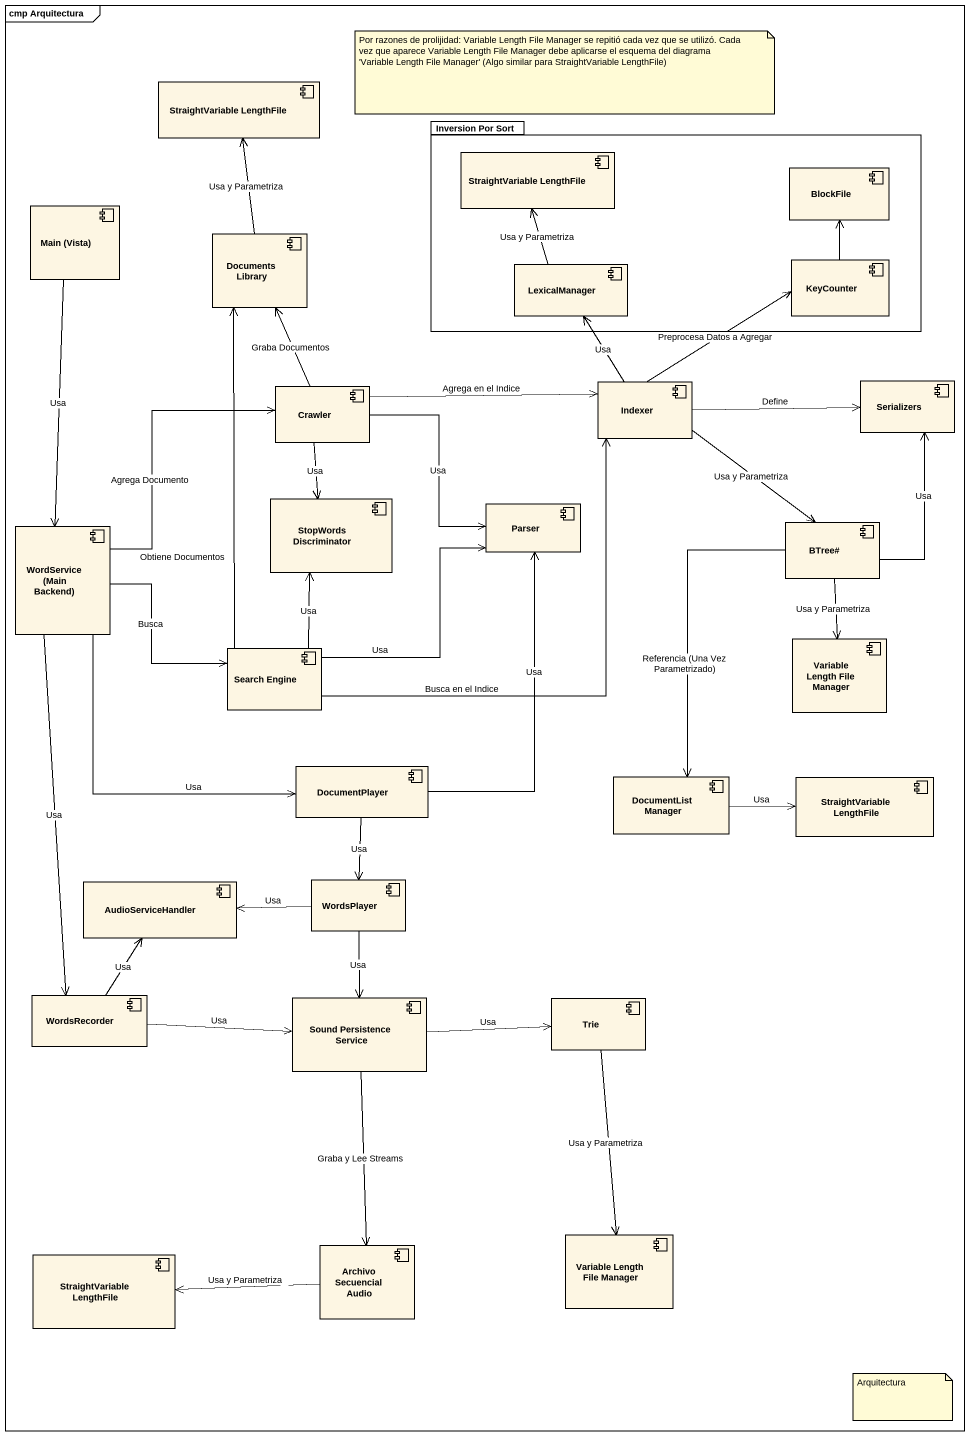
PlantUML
@startuml
mainframe cmp Arquitectura
component "StraightVariable LengthFile" as StraightVariable_LengthFile
package "Inversion Por Sort" as Inversion_Por_Sort {
  component "StraightVariable LengthFile" as StraightVariable_LengthFile_2
  component BlockFile
  component LexicalManager
  component KeyCounter
}
component "Main (Vista)" as Main_Vista
component "Documents Library" as Documents_Library
component Crawler
component Indexer
component Serializers
component "StopWords Discriminator" as StopWords_Discriminator
component Parser
component "WordService (Main Backend)" as WordService_Main_Backend
component "BTree#" as BTree
component "Search Engine" as Search_Engine
component "Variable Length File Manager" as Variable_Length_File_Manager
component DocumentPlayer
component "DocumentList Manager" as DocumentList_Manager
component "StraightVariable LengthFile" as StraightVariable_LengthFile_3
component AudioServiceHandler
component WordsPlayer
component WordsRecorder
component "Sound Persistence Service" as Sound_Persistence_Service
component Trie
component "Variable Length File Manager" as Variable_Length_File_Manager_2
component "StraightVariable LengthFile" as StraightVariable_LengthFile_4
component "Archivo Secuencial Audio" as Archivo_Secuencial_Audio
Main_Vista --> WordService_Main_Backend : Usa
Documents_Library -up-> StraightVariable_LengthFile : Usa y Parametriza
LexicalManager -up-> StraightVariable_LengthFile_2 : Usa y Parametriza
KeyCounter -up-> BlockFile
Crawler -up-> Documents_Library : Graba Documentos
Crawler -right-> Indexer : Agrega en el Indice
Crawler --> StopWords_Discriminator : Usa
Crawler -right-> Parser : Usa
Indexer -up-> LexicalManager : Usa
Indexer -up-> KeyCounter : Preprocesa Datos a Agregar
Indexer -right-> Serializers : Define
Indexer --> BTree : Usa y Parametriza
WordService_Main_Backend -up-> Crawler : Agrega Documento
WordService_Main_Backend -right-> Search_Engine : Busca
WordService_Main_Backend --> DocumentPlayer : Usa
WordService_Main_Backend --> WordsRecorder : Usa
BTree -up-> Serializers : Usa
BTree --> Variable_Length_File_Manager : Usa y Parametriza
BTree --> DocumentList_Manager : Referencia (Una Vez Parametrizado)
Search_Engine -up-> Documents_Library : Obtiene Documentos
Search_Engine -up-> Indexer : Busca en el Indice
Search_Engine -up-> StopWords_Discriminator : Usa
Search_Engine -right-> Parser : Usa
DocumentPlayer -up-> Parser : Usa
DocumentPlayer --> WordsPlayer : Usa
DocumentList_Manager -right-> StraightVariable_LengthFile_3 : Usa
WordsPlayer -left-> AudioServiceHandler : Usa
WordsPlayer --> Sound_Persistence_Service : Usa
WordsRecorder -up-> AudioServiceHandler : Usa
WordsRecorder -right-> Sound_Persistence_Service : Usa
Sound_Persistence_Service -right-> Trie : Usa
Sound_Persistence_Service --> Archivo_Secuencial_Audio : Graba y Lee Streams
Trie --> Variable_Length_File_Manager_2 : Usa y Parametriza
Archivo_Secuencial_Audio -left-> StraightVariable_LengthFile_4 : Usa y Parametriza
note as N1
  Por razones de prolijidad: Variable Length File Manager se repitió cada vez que se utilizó. Cada vez que aparece Variable Length File Manager debe aplicarse el esquema del diagrama 'Variable Length File Manager' (Algo similar para StraightVariable LengthFile)
end note
note as N2
  Arquitectura
end note
@enduml
